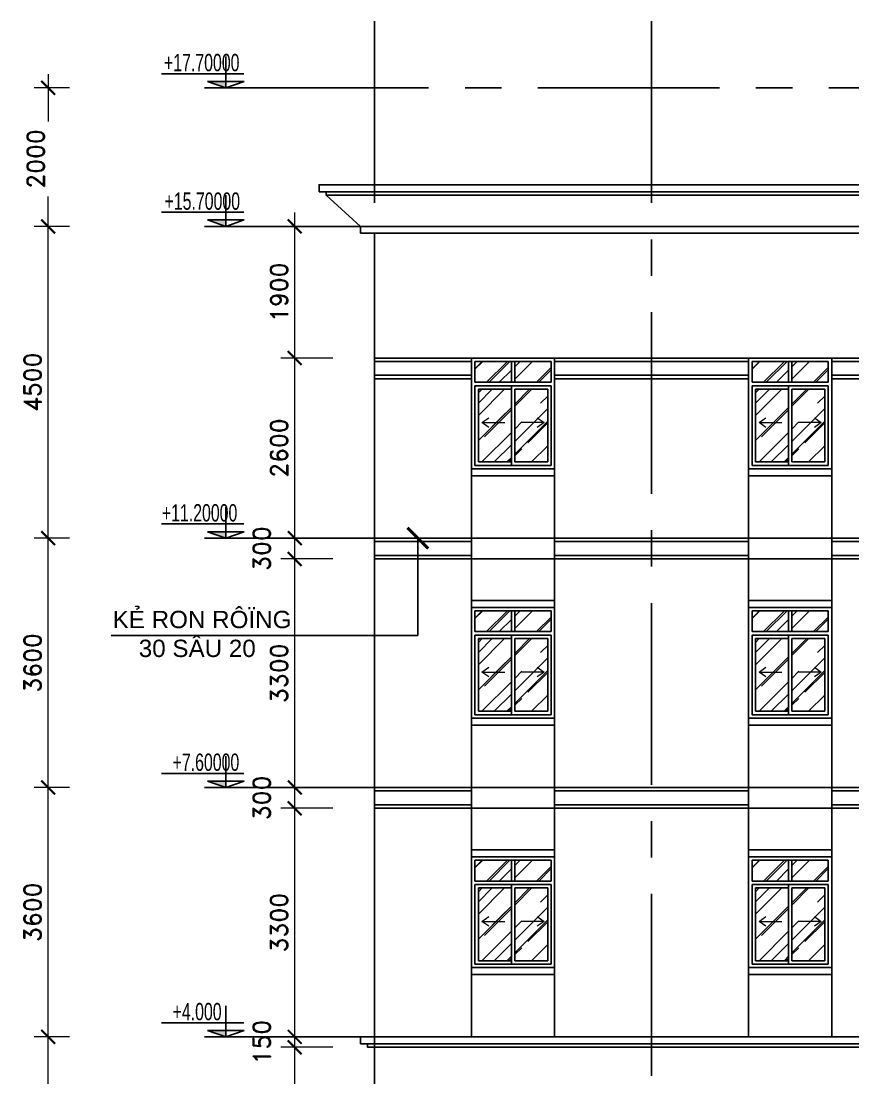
# Model space of a CAD drawing. Header units: inches. Extents: x 452443 to 881249, y 975131 to 1198310.
# Drawn here: x 555334 to 567340, y 1039919 to 1055174 of the extents above; entities that cross this region are included whole.
import ezdxf

# ---------------------------------------------------------------- set-up
doc = ezdxf.new("R2010")
doc.units = ezdxf.units.IN
doc.header["$LTSCALE"] = 3.5
doc.header["$MEASUREMENT"] = 0
doc.linetypes.add('CENTER', pattern=[2, 1.25, -0.25, 0.25, -0.25])
for name, color, linetype in [('DOOR-84', 84, 'Continuous'), ('GHICHU', 40, 'Continuous'), ('hatch vl', 4, 'Continuous'), ('Netthay_126', 126, 'Continuous'), ('text', 3, 'Continuous'), ('thuocdo', 3, 'Continuous'), ('Truc', 252, 'Continuous')]:
    doc.layers.add(name, color=color, linetype=linetype)
doc.styles.add('chu 1', font='VHELVEN0.TTF')
doc.styles.add('KICHTHUOC', font='VHELVCN0.TTF')
doc.styles.add('romand', font='romand.shx')
doc.dimstyles.new('TL100', dxfattribs={"dimscale": 100, "dimtxt": 2.5, "dimasz": 2, "dimexe": 2, "dimexo": 1, "dimgap": 1, "dimtad": 1, "dimdec": 0, "dimzin": 0, "dimdsep": 46, "dimtxsty": 'romand', "dimblk": 'ARCHTICK', "dimcen": 2, "dimdle": 2, "dimclrd": 256, "dimclre": 256, "dimclrt": 7, "dimadec": 0, "dimazin": 0, "dimtfac": 0.004, "dimtdec": 0, "dimtmove": 2, "dimatfit": 3, "dimfxl": 1, "dimtolj": 1, "dimtzin": 0, "dimlwd": 20, "dimlwe": 20, "dimarcsym": 1})
doc.dimstyles.new('TL20...', dxfattribs={"dimscale": 20, "dimtxt": 2.5, "dimasz": 2, "dimexe": 2, "dimexo": 2, "dimgap": 1, "dimtad": 1, "dimdec": 0, "dimzin": 0, "dimdsep": 46, "dimtxsty": 'chu 1', "dimblk": 'ARCHTICK', "dimcen": 2, "dimdle": 2, "dimclrd": 256, "dimclre": 256, "dimclrt": 256, "dimadec": 1, "dimazin": 0, "dimtfac": 1, "dimtdec": 0, "dimtix": 1, "dimtofl": 0, "dimtmove": 0, "dimatfit": 3, "dimldrblk": 'ARCHTICK', "dimfxl": 10, "dimfxlon": 1, "dimtolj": 1, "dimtzin": 0, "dimlwd": -1, "dimarcsym": 0})

# ---------------------------------------------------------------- blocks, each defined once
blk = doc.blocks.new('CD')
at = {"ltscale": 50}
blk.add_hatch(color=256, dxfattribs=at).paths.add_polyline_path([(0, 69), (0, 0), (197, 69)])
for p, q in [((0, 0), (0, 335)), ((-196, 152), (688, 152)), ((-227, 0), (227, 0)), ((0, 0), (-197, 69)), ((197, 69), (-197, 69)), ((0, 0), (197, 69))]:
    blk.add_line(p, q, dxfattribs=at)
at = {"layer": 'text', "style": 'KICHTHUOC', "width": 0.8}
blk.add_attdef('%%P0.000', (17, 179), '', height=150, dxfattribs=at)
blk = doc.blocks.new('_ArchTick')
at = {"color": 0, "linetype": 'ByBlock', "const_width": 0.15}
blk.add_lwpolyline([(-0.5, -0.5), (0.5, 0.5)], dxfattribs=at)
blk = doc.blocks.new('*D2265')
at = {"layer": 'DEFPOINTS', "lineweight": 20}
for p, q in [((555723, 1036310), (555723, 1040710)), ((556033, 1040510), (555523, 1040510)), ((556033, 1036510), (555523, 1036510))]:
    blk.add_line(p, q, dxfattribs=at)
at = {"layer": 'DEFPOINTS', "color": 0}
for p in [(555723, 1040510), (556133, 1040510), (556133, 1036510)]:
    blk.add_point(p, dxfattribs=at)
at = {"layer": 'DEFPOINTS', "lineweight": 20, "xscale": 200, "yscale": 200, "zscale": 200}
for p, rotation in [((555723, 1040510), 90), ((555723, 1036510), 270)]:
    blk.add_blockref('_ArchTick', p, dxfattribs=dict(at, rotation=rotation))
at = {"layer": 'DEFPOINTS', "color": 7, "insert": (555498, 1038510), "char_height": 250, "attachment_point": 5, "rotation": 90, "style": 'romand'}
blk.add_mtext('\\A1;4000', dxfattribs=at)
blk = doc.blocks.new('*D2266')
at = {"layer": 'DEFPOINTS', "lineweight": 20}
for p, q in [((555723, 1040310), (555723, 1044310)), ((556033, 1044110), (555523, 1044110)), ((556033, 1040510), (555523, 1040510))]:
    blk.add_line(p, q, dxfattribs=at)
at = {"layer": 'DEFPOINTS', "color": 0}
for p in [(555723, 1044110), (556133, 1044110), (556133, 1040510)]:
    blk.add_point(p, dxfattribs=at)
at = {"layer": 'DEFPOINTS', "lineweight": 20, "xscale": 200, "yscale": 200, "zscale": 200}
for p, rotation in [((555723, 1044110), 90), ((555723, 1040510), 270)]:
    blk.add_blockref('_ArchTick', p, dxfattribs=dict(at, rotation=rotation))
at = {"layer": 'DEFPOINTS', "color": 7, "insert": (555498, 1042310), "char_height": 250, "attachment_point": 5, "rotation": 90, "style": 'romand'}
blk.add_mtext('\\A1;3600', dxfattribs=at)
blk = doc.blocks.new('*D2267')
at = {"layer": 'DEFPOINTS', "lineweight": 20}
for p, q in [((555723, 1043910), (555723, 1047910)), ((556033, 1047710), (555523, 1047710)), ((556033, 1044110), (555523, 1044110))]:
    blk.add_line(p, q, dxfattribs=at)
at = {"layer": 'DEFPOINTS', "color": 0}
for p in [(555723, 1047710), (556133, 1047710), (556133, 1044110)]:
    blk.add_point(p, dxfattribs=at)
at = {"layer": 'DEFPOINTS', "lineweight": 20, "xscale": 200, "yscale": 200, "zscale": 200}
for p, rotation in [((555723, 1047710), 90), ((555723, 1044110), 270)]:
    blk.add_blockref('_ArchTick', p, dxfattribs=dict(at, rotation=rotation))
at = {"layer": 'DEFPOINTS', "color": 7, "insert": (555498, 1045910), "char_height": 250, "attachment_point": 5, "rotation": 90, "style": 'romand'}
blk.add_mtext('\\A1;3600', dxfattribs=at)
blk = doc.blocks.new('*D2268')
at = {"layer": 'DEFPOINTS', "lineweight": 20}
for p, q in [((555723, 1047510), (555723, 1052410)), ((556033, 1052210), (555523, 1052210)), ((556033, 1047710), (555523, 1047710))]:
    blk.add_line(p, q, dxfattribs=at)
at = {"layer": 'DEFPOINTS', "color": 0}
for p in [(555723, 1052210), (556133, 1052210), (556133, 1047710)]:
    blk.add_point(p, dxfattribs=at)
at = {"layer": 'DEFPOINTS', "lineweight": 20, "xscale": 200, "yscale": 200, "zscale": 200}
for p, rotation in [((555723, 1052210), 90), ((555723, 1047710), 270)]:
    blk.add_blockref('_ArchTick', p, dxfattribs=dict(at, rotation=rotation))
at = {"layer": 'DEFPOINTS', "color": 7, "insert": (555498, 1049960), "char_height": 250, "attachment_point": 5, "rotation": 90, "style": 'romand'}
blk.add_mtext('\\A1;4500', dxfattribs=at)
blk = doc.blocks.new('*D2269')
at = {"layer": 'DEFPOINTS', "lineweight": 20}
for p, q in [((555723, 1054410), (555723, 1053725)), ((556033, 1054210), (555523, 1054210)), ((555723, 1052010), (555723, 1052644)), ((556033, 1052210), (555523, 1052210))]:
    blk.add_line(p, q, dxfattribs=at)
at = {"layer": 'DEFPOINTS', "color": 0}
for p in [(555723, 1054210), (556133, 1054210), (556133, 1052210)]:
    blk.add_point(p, dxfattribs=at)
at = {"layer": 'DEFPOINTS', "lineweight": 20, "xscale": 200, "yscale": 200, "zscale": 200}
for p, rotation in [((555723, 1054210), 90), ((555723, 1052210), 270)]:
    blk.add_blockref('_ArchTick', p, dxfattribs=dict(at, rotation=rotation))
at = {"layer": 'DEFPOINTS', "color": 7, "insert": (555545, 1053184), "char_height": 250, "attachment_point": 5, "rotation": 90, "style": 'romand'}
blk.add_mtext('\\A1;2000', dxfattribs=at)
blk = doc.blocks.new('*D2361')
at = {"layer": 'DEFPOINTS', "color": 0}
for p in [(559283, 1040360), (559935, 1040360), (559935, 1036510)]:
    blk.add_point(p, dxfattribs=at)
at = {"layer": 'thuocdo', "linetype": 'Continuous', "lineweight": 20}
for p, q in [((559283, 1036310), (559283, 1040560)), ((559835, 1040360), (559083, 1040360)), ((559835, 1036510), (559083, 1036510))]:
    blk.add_line(p, q, dxfattribs=at)
at = {"layer": 'thuocdo', "lineweight": 20, "xscale": 200, "yscale": 200, "zscale": 200}
for p, rotation in [((559283, 1040360), 90), ((559283, 1036510), 270)]:
    blk.add_blockref('_ArchTick', p, dxfattribs=dict(at, rotation=rotation))
at = {"layer": 'thuocdo', "color": 7, "insert": (559058, 1038435), "char_height": 250, "attachment_point": 5, "rotation": 90, "style": 'romand'}
blk.add_mtext('\\A1;3850', dxfattribs=at)
blk = doc.blocks.new('*D2362')
at = {"layer": 'DEFPOINTS', "color": 0}
for p in [(559283, 1043810), (559935, 1043810), (559935, 1040510)]:
    blk.add_point(p, dxfattribs=at)
at = {"layer": 'thuocdo', "linetype": 'Continuous', "lineweight": 20}
for p, q in [((559283, 1040310), (559283, 1044010)), ((559835, 1043810), (559083, 1043810)), ((559835, 1040510), (559083, 1040510))]:
    blk.add_line(p, q, dxfattribs=at)
at = {"layer": 'thuocdo', "lineweight": 20, "xscale": 200, "yscale": 200, "zscale": 200}
for p, rotation in [((559283, 1043810), 90), ((559283, 1040510), 270)]:
    blk.add_blockref('_ArchTick', p, dxfattribs=dict(at, rotation=rotation))
at = {"layer": 'thuocdo', "color": 7, "insert": (559058, 1042160), "char_height": 250, "attachment_point": 5, "rotation": 90, "style": 'romand'}
blk.add_mtext('\\A1;3300', dxfattribs=at)
blk = doc.blocks.new('*D2363')
at = {"layer": 'DEFPOINTS', "color": 0}
for p in [(559283, 1044110), (559935, 1044110), (559935, 1043810)]:
    blk.add_point(p, dxfattribs=at)
at = {"layer": 'thuocdo', "linetype": 'Continuous', "lineweight": 20}
for p, q in [((559283, 1043610), (559283, 1044310)), ((559835, 1044110), (559083, 1044110)), ((559835, 1043810), (559083, 1043810))]:
    blk.add_line(p, q, dxfattribs=at)
at = {"layer": 'thuocdo', "lineweight": 20, "xscale": 200, "yscale": 200, "zscale": 200}
for p, rotation in [((559283, 1044110), 90), ((559283, 1043810), 270)]:
    blk.add_blockref('_ArchTick', p, dxfattribs=dict(at, rotation=rotation))
at = {"layer": 'thuocdo', "color": 7, "insert": (558808, 1043960), "char_height": 250, "attachment_point": 5, "rotation": 90, "style": 'romand'}
blk.add_mtext('\\A1;300', dxfattribs=at)
blk = doc.blocks.new('*D2364')
at = {"layer": 'DEFPOINTS', "color": 0}
for p in [(559283, 1047410), (559935, 1047410), (559935, 1044110)]:
    blk.add_point(p, dxfattribs=at)
at = {"layer": 'thuocdo', "linetype": 'Continuous', "lineweight": 20}
for p, q in [((559283, 1043910), (559283, 1047610)), ((559835, 1047410), (559083, 1047410)), ((559835, 1044110), (559083, 1044110))]:
    blk.add_line(p, q, dxfattribs=at)
at = {"layer": 'thuocdo', "lineweight": 20, "xscale": 200, "yscale": 200, "zscale": 200}
for p, rotation in [((559283, 1047410), 90), ((559283, 1044110), 270)]:
    blk.add_blockref('_ArchTick', p, dxfattribs=dict(at, rotation=rotation))
at = {"layer": 'thuocdo', "color": 7, "insert": (559058, 1045760), "char_height": 250, "attachment_point": 5, "rotation": 90, "style": 'romand'}
blk.add_mtext('\\A1;3300', dxfattribs=at)
blk = doc.blocks.new('*D2365')
at = {"layer": 'DEFPOINTS', "color": 0}
for p in [(559283, 1047710), (559935, 1047710), (559935, 1047410)]:
    blk.add_point(p, dxfattribs=at)
at = {"layer": 'thuocdo', "linetype": 'Continuous', "lineweight": 20}
for p, q in [((559283, 1047210), (559283, 1047910)), ((559835, 1047710), (559083, 1047710)), ((559835, 1047410), (559083, 1047410))]:
    blk.add_line(p, q, dxfattribs=at)
at = {"layer": 'thuocdo', "lineweight": 20, "xscale": 200, "yscale": 200, "zscale": 200}
for p, rotation in [((559283, 1047710), 90), ((559283, 1047410), 270)]:
    blk.add_blockref('_ArchTick', p, dxfattribs=dict(at, rotation=rotation))
at = {"layer": 'thuocdo', "color": 7, "insert": (558808, 1047560), "char_height": 250, "attachment_point": 5, "rotation": 90, "style": 'romand'}
blk.add_mtext('\\A1;300', dxfattribs=at)
blk = doc.blocks.new('*D2366')
at = {"layer": 'DEFPOINTS', "color": 0}
for p in [(559283, 1050310), (559935, 1050310), (559935, 1047710)]:
    blk.add_point(p, dxfattribs=at)
at = {"layer": 'thuocdo', "linetype": 'Continuous', "lineweight": 20}
for p, q in [((559283, 1047510), (559283, 1050510)), ((559835, 1050310), (559083, 1050310)), ((559835, 1047710), (559083, 1047710))]:
    blk.add_line(p, q, dxfattribs=at)
at = {"layer": 'thuocdo', "lineweight": 20, "xscale": 200, "yscale": 200, "zscale": 200}
for p, rotation in [((559283, 1050310), 90), ((559283, 1047710), 270)]:
    blk.add_blockref('_ArchTick', p, dxfattribs=dict(at, rotation=rotation))
at = {"layer": 'thuocdo', "color": 7, "insert": (559058, 1049010), "char_height": 250, "attachment_point": 5, "rotation": 90, "style": 'romand'}
blk.add_mtext('\\A1;2600', dxfattribs=at)
blk = doc.blocks.new('*D2367')
at = {"layer": 'DEFPOINTS', "color": 0}
for p in [(559283, 1052210), (559935, 1052210), (559935, 1050310)]:
    blk.add_point(p, dxfattribs=at)
at = {"layer": 'thuocdo', "linetype": 'Continuous', "lineweight": 20}
for p, q in [((559283, 1050110), (559283, 1052410)), ((559835, 1052210), (559083, 1052210)), ((559835, 1050310), (559083, 1050310))]:
    blk.add_line(p, q, dxfattribs=at)
at = {"layer": 'thuocdo', "lineweight": 20, "xscale": 200, "yscale": 200, "zscale": 200}
for p, rotation in [((559283, 1052210), 90), ((559283, 1050310), 270)]:
    blk.add_blockref('_ArchTick', p, dxfattribs=dict(at, rotation=rotation))
at = {"layer": 'thuocdo', "color": 7, "insert": (559058, 1051260), "char_height": 250, "attachment_point": 5, "rotation": 90, "style": 'romand'}
blk.add_mtext('\\A1;1900', dxfattribs=at)
blk = doc.blocks.new('*D2610')
at = {"layer": 'DEFPOINTS', "color": 0}
for p in [(559283, 1040510), (559735, 1040510), (559935, 1040360)]:
    blk.add_point(p, dxfattribs=at)
at = {"layer": 'thuocdo', "linetype": 'Continuous', "lineweight": 20}
for p, q in [((559635, 1040510), (559083, 1040510)), ((559283, 1040360), (559283, 1040510)), ((559835, 1040360), (559083, 1040360))]:
    blk.add_line(p, q, dxfattribs=at)
at = {"layer": 'thuocdo', "color": 7, "insert": (558808, 1040435), "char_height": 250, "attachment_point": 5, "rotation": 90, "style": 'romand'}
blk.add_mtext('\\A1;150', dxfattribs=at)

msp = doc.modelspace()

# ---------------------------------------------------------------- hatches: boundary and pattern name
at = {"layer": 'hatch vl'}
h = msp.add_hatch(dxfattribs=at)
h.set_pattern_fill('AR-RROOF', color=256, scale=15, angle=45)
h.set_pattern_definition([(45, (943565.84, 1883357.13), (323.28922, 862.10459), [5715, -762, 1905, -381]), (45, (943789.44, 1883850.15), (-627.7199, 88.90454), [1143, -125.73, 2286, -285.75]), (45, (943471.54, 1883720.83), (1220.41681, 1581.4231), [3048, -533.4, 1524, -381])])
h.paths.add_polyline_path([(561934.9, 1048810.4), (562409.9, 1048810.4), (562409.9, 1049860.4), (561934.9, 1049860.4)])
h.paths.add_polyline_path([(562459.9, 1048810.4), (562934.9, 1048810.4), (562934.9, 1049860.4), (562459.9, 1049860.4)])
h.paths.add_polyline_path([(562409.9, 1049960.4), (562409.9, 1050260.4), (561884.9, 1050260.4), (561884.9, 1049960.4)])
h.paths.add_polyline_path([(562459.9, 1050260.4), (562459.9, 1049960.4), (562984.9, 1049960.4), (562984.9, 1050260.4)])
h = msp.add_hatch(dxfattribs=at)
h.set_pattern_fill('AR-RROOF', color=256, scale=15, angle=45)
h.set_pattern_definition([(45, (947565.84, 1883357.13), (323.28922, 862.10459), [5715, -762, 1905, -381]), (45, (947789.44, 1883850.15), (-627.7199, 88.90454), [1143, -125.73, 2286, -285.75]), (45, (947471.54, 1883720.83), (1220.41681, 1581.4231), [3048, -533.4, 1524, -381])])
h.paths.add_polyline_path([(565934.9, 1048810.4), (566409.9, 1048810.4), (566409.9, 1049860.4), (565934.9, 1049860.4)])
h.paths.add_polyline_path([(566459.9, 1048810.4), (566934.9, 1048810.4), (566934.9, 1049860.4), (566459.9, 1049860.4)])
h.paths.add_polyline_path([(566409.9, 1049960.4), (566409.9, 1050260.4), (565884.9, 1050260.4), (565884.9, 1049960.4)])
h.paths.add_polyline_path([(566459.9, 1050260.4), (566459.9, 1049960.4), (566984.9, 1049960.4), (566984.9, 1050260.4)])
h = msp.add_hatch(dxfattribs=at)
h.set_pattern_fill('AR-RROOF', color=256, scale=15, angle=45)
h.set_pattern_definition([(45, (943565.84, 1879757.13), (323.28922, 862.10459), [5715, -762, 1905, -381]), (45, (943789.44, 1880250.15), (-627.7199, 88.90454), [1143, -125.73, 2286, -285.75]), (45, (943471.54, 1880120.83), (1220.41681, 1581.4231), [3048, -533.4, 1524, -381])])
h.paths.add_polyline_path([(561934.9, 1045210.4), (562409.9, 1045210.4), (562409.9, 1046260.4), (561934.9, 1046260.4)])
h.paths.add_polyline_path([(562459.9, 1045210.4), (562934.9, 1045210.4), (562934.9, 1046260.4), (562459.9, 1046260.4)])
h.paths.add_polyline_path([(562409.9, 1046360.4), (562409.9, 1046660.4), (561884.9, 1046660.4), (561884.9, 1046360.4)])
h.paths.add_polyline_path([(562459.9, 1046660.4), (562459.9, 1046360.4), (562984.9, 1046360.4), (562984.9, 1046660.4)])
h = msp.add_hatch(dxfattribs=at)
h.set_pattern_fill('AR-RROOF', color=256, scale=15, angle=45)
h.set_pattern_definition([(45, (947565.84, 1879757.13), (323.28922, 862.10459), [5715, -762, 1905, -381]), (45, (947789.44, 1880250.15), (-627.7199, 88.90454), [1143, -125.73, 2286, -285.75]), (45, (947471.54, 1880120.83), (1220.41681, 1581.4231), [3048, -533.4, 1524, -381])])
h.paths.add_polyline_path([(565934.9, 1045210.4), (566409.9, 1045210.4), (566409.9, 1046260.4), (565934.9, 1046260.4)])
h.paths.add_polyline_path([(566459.9, 1045210.4), (566934.9, 1045210.4), (566934.9, 1046260.4), (566459.9, 1046260.4)])
h.paths.add_polyline_path([(566409.9, 1046360.4), (566409.9, 1046660.4), (565884.9, 1046660.4), (565884.9, 1046360.4)])
h.paths.add_polyline_path([(566459.9, 1046660.4), (566459.9, 1046360.4), (566984.9, 1046360.4), (566984.9, 1046660.4)])
h = msp.add_hatch(dxfattribs=at)
h.set_pattern_fill('AR-RROOF', color=256, scale=15, angle=45)
h.set_pattern_definition([(45, (943565.84, 1876157.13), (323.28922, 862.10459), [5715, -762, 1905, -381]), (45, (943789.44, 1876650.15), (-627.7199, 88.90454), [1143, -125.73, 2286, -285.75]), (45, (943471.54, 1876520.83), (1220.41681, 1581.4231), [3048, -533.4, 1524, -381])])
h.paths.add_polyline_path([(561934.9, 1041610.4), (562409.9, 1041610.4), (562409.9, 1042660.4), (561934.9, 1042660.4)])
h.paths.add_polyline_path([(562459.9, 1041610.4), (562934.9, 1041610.4), (562934.9, 1042660.4), (562459.9, 1042660.4)])
h.paths.add_polyline_path([(562409.9, 1042760.4), (562409.9, 1043060.4), (561884.9, 1043060.4), (561884.9, 1042760.4)])
h.paths.add_polyline_path([(562459.9, 1043060.4), (562459.9, 1042760.4), (562984.9, 1042760.4), (562984.9, 1043060.4)])
h = msp.add_hatch(dxfattribs=at)
h.set_pattern_fill('AR-RROOF', color=256, scale=15, angle=45)
h.set_pattern_definition([(45, (947565.84, 1876157.13), (323.28922, 862.10459), [5715, -762, 1905, -381]), (45, (947789.44, 1876650.15), (-627.7199, 88.90454), [1143, -125.73, 2286, -285.75]), (45, (947471.54, 1876520.83), (1220.41681, 1581.4231), [3048, -533.4, 1524, -381])])
h.paths.add_polyline_path([(565934.9, 1041610.4), (566409.9, 1041610.4), (566409.9, 1042660.4), (565934.9, 1042660.4)])
h.paths.add_polyline_path([(566459.9, 1041610.4), (566934.9, 1041610.4), (566934.9, 1042660.4), (566459.9, 1042660.4)])
h.paths.add_polyline_path([(566409.9, 1042760.4), (566409.9, 1043060.4), (565884.9, 1043060.4), (565884.9, 1042760.4)])
h.paths.add_polyline_path([(566459.9, 1043060.4), (566459.9, 1042760.4), (566984.9, 1042760.4), (566984.9, 1043060.4)])

# ---------------------------------------------------------------- linework, layer by layer
at = {"layer": 'DOOR-84'}
for p, q in [((561834.9, 1048710.4), (561834.9, 1050310.4)), ((561834.9, 1050310.4), (563034.9, 1050310.4)), ((565834.9, 1048710.4), (565834.9, 1050310.4)), ((565834.9, 1050310.4), (567034.9, 1050310.4)), ((561884.9, 1049960.4), (561884.9, 1050260.4)), ((561884.9, 1050260.4), (562984.9, 1050260.4)), ((562984.9, 1050260.4), (562984.9, 1049960.4)), ((565884.9, 1049960.4), (565884.9, 1050260.4)), ((565884.9, 1050260.4), (566984.9, 1050260.4)), ((566984.9, 1050260.4), (566984.9, 1049960.4)), ((561884.9, 1049960.4), (562984.9, 1049960.4)), ((561884.9, 1048760.4), (561884.9, 1049910.4)), ((561884.9, 1049910.4), (562984.9, 1049910.4)), ((561934.9, 1048810.4), (561934.9, 1049860.4)), ((561934.9, 1049860.4), (562409.9, 1049860.4)), ((562459.9, 1049860.4), (562934.9, 1049860.4)), ((562934.9, 1049860.4), (562934.9, 1048810.4)), ((562984.9, 1049910.4), (562984.9, 1048760.4)), ((565884.9, 1049960.4), (566984.9, 1049960.4)), ((565884.9, 1048760.4), (565884.9, 1049910.4)), ((565884.9, 1049910.4), (566984.9, 1049910.4)), ((565934.9, 1048810.4), (565934.9, 1049860.4)), ((565934.9, 1049860.4), (566409.9, 1049860.4)), ((566459.9, 1049860.4), (566934.9, 1049860.4)), ((566934.9, 1049860.4), (566934.9, 1048810.4)), ((566984.9, 1049910.4), (566984.9, 1048760.4)), ((562409.9, 1048810.4), (561934.9, 1048810.4)), ((562934.9, 1048810.4), (562459.9, 1048810.4)), ((566409.9, 1048810.4), (565934.9, 1048810.4)), ((566934.9, 1048810.4), (566459.9, 1048810.4)), ((563034.9, 1048710.4), (561834.9, 1048710.4)), ((562984.9, 1048760.4), (561884.9, 1048760.4)), ((567034.9, 1048710.4), (565834.9, 1048710.4)), ((566984.9, 1048760.4), (565884.9, 1048760.4)), ((561834.9, 1045110.4), (561834.9, 1046710.4)), ((561834.9, 1046710.4), (563034.9, 1046710.4)), ((561884.9, 1046360.4), (561884.9, 1046660.4)), ((561884.9, 1046660.4), (562984.9, 1046660.4)), ((562984.9, 1046660.4), (562984.9, 1046360.4)), ((565834.9, 1045110.4), (565834.9, 1046710.4)), ((565834.9, 1046710.4), (567034.9, 1046710.4)), ((565884.9, 1046360.4), (565884.9, 1046660.4)), ((565884.9, 1046660.4), (566984.9, 1046660.4)), ((566984.9, 1046660.4), (566984.9, 1046360.4)), ((561884.9, 1046360.4), (562984.9, 1046360.4)), ((565884.9, 1046360.4), (566984.9, 1046360.4)), ((561884.9, 1045160.4), (561884.9, 1046310.4)), ((561884.9, 1046310.4), (562984.9, 1046310.4)), ((561934.9, 1045210.4), (561934.9, 1046260.4)), ((561934.9, 1046260.4), (562409.9, 1046260.4)), ((562459.9, 1046260.4), (562934.9, 1046260.4)), ((562934.9, 1046260.4), (562934.9, 1045210.4)), ((562984.9, 1046310.4), (562984.9, 1045160.4)), ((565884.9, 1045160.4), (565884.9, 1046310.4)), ((565884.9, 1046310.4), (566984.9, 1046310.4)), ((565934.9, 1045210.4), (565934.9, 1046260.4)), ((565934.9, 1046260.4), (566409.9, 1046260.4)), ((566459.9, 1046260.4), (566934.9, 1046260.4)), ((566934.9, 1046260.4), (566934.9, 1045210.4)), ((566984.9, 1046310.4), (566984.9, 1045160.4)), ((562984.9, 1045160.4), (561884.9, 1045160.4)), ((562409.9, 1045210.4), (561934.9, 1045210.4)), ((562934.9, 1045210.4), (562459.9, 1045210.4)), ((566984.9, 1045160.4), (565884.9, 1045160.4)), ((566409.9, 1045210.4), (565934.9, 1045210.4)), ((566934.9, 1045210.4), (566459.9, 1045210.4)), ((563034.9, 1045110.4), (561834.9, 1045110.4)), ((567034.9, 1045110.4), (565834.9, 1045110.4)), ((561834.9, 1041510.4), (561834.9, 1043110.4)), ((561834.9, 1043110.4), (563034.9, 1043110.4)), ((561884.9, 1042760.4), (561884.9, 1043060.4)), ((561884.9, 1043060.4), (562984.9, 1043060.4)), ((562984.9, 1043060.4), (562984.9, 1042760.4)), ((565834.9, 1041510.4), (565834.9, 1043110.4)), ((565834.9, 1043110.4), (567034.9, 1043110.4)), ((565884.9, 1042760.4), (565884.9, 1043060.4)), ((565884.9, 1043060.4), (566984.9, 1043060.4)), ((566984.9, 1043060.4), (566984.9, 1042760.4)), ((561884.9, 1042760.4), (562984.9, 1042760.4)), ((561884.9, 1041560.4), (561884.9, 1042710.4)), ((561884.9, 1042710.4), (562984.9, 1042710.4)), ((562984.9, 1042710.4), (562984.9, 1041560.4)), ((565884.9, 1042760.4), (566984.9, 1042760.4)), ((565884.9, 1041560.4), (565884.9, 1042710.4)), ((565884.9, 1042710.4), (566984.9, 1042710.4)), ((566984.9, 1042710.4), (566984.9, 1041560.4)), ((561934.9, 1041610.4), (561934.9, 1042660.4)), ((561934.9, 1042660.4), (562409.9, 1042660.4)), ((562459.9, 1042660.4), (562934.9, 1042660.4)), ((562934.9, 1042660.4), (562934.9, 1041610.4)), ((565934.9, 1041610.4), (565934.9, 1042660.4)), ((565934.9, 1042660.4), (566409.9, 1042660.4)), ((566459.9, 1042660.4), (566934.9, 1042660.4)), ((566934.9, 1042660.4), (566934.9, 1041610.4)), ((562409.9, 1041610.4), (561934.9, 1041610.4)), ((562934.9, 1041610.4), (562459.9, 1041610.4)), ((566409.9, 1041610.4), (565934.9, 1041610.4)), ((566934.9, 1041610.4), (566459.9, 1041610.4)), ((563034.9, 1041510.4), (561834.9, 1041510.4)), ((562984.9, 1041560.4), (561884.9, 1041560.4)), ((567034.9, 1041510.4), (565834.9, 1041510.4)), ((566984.9, 1041560.4), (565884.9, 1041560.4))]:
    msp.add_line(p, q, dxfattribs=at)
for points in [[(563034.9, 1050310.4), (563034.9, 1048710.4)], [(567034.9, 1050310.4), (567034.9, 1048710.4)], [(562409.9, 1050260.4), (562409.9, 1049960.4)], [(562459.9, 1050260.4), (562459.9, 1049960.4)], [(566409.9, 1050260.4), (566409.9, 1049960.4)], [(566459.9, 1050260.4), (566459.9, 1049960.4)], [(562409.9, 1049910.4), (562409.9, 1048760.4)], [(562459.9, 1049860.4), (562459.9, 1048810.4)], [(566409.9, 1049910.4), (566409.9, 1048760.4)], [(566459.9, 1049860.4), (566459.9, 1048810.4)], [(562409.9, 1046660.4), (562409.9, 1046360.4)], [(562459.9, 1046660.4), (562459.9, 1046360.4)], [(563034.9, 1046710.4), (563034.9, 1045110.4)], [(566409.9, 1046660.4), (566409.9, 1046360.4)], [(566459.9, 1046660.4), (566459.9, 1046360.4)], [(567034.9, 1046710.4), (567034.9, 1045110.4)], [(562409.9, 1046310.4), (562409.9, 1045160.4)], [(562459.9, 1046260.4), (562459.9, 1045210.4)], [(566409.9, 1046310.4), (566409.9, 1045160.4)], [(566459.9, 1046260.4), (566459.9, 1045210.4)], [(562409.9, 1043060.4), (562409.9, 1042760.4)], [(562459.9, 1043060.4), (562459.9, 1042760.4)], [(563034.9, 1043110.4), (563034.9, 1041510.4)], [(566409.9, 1043060.4), (566409.9, 1042760.4)], [(566459.9, 1043060.4), (566459.9, 1042760.4)], [(567034.9, 1043110.4), (567034.9, 1041510.4)], [(562409.9, 1042710.4), (562409.9, 1041560.4)], [(566409.9, 1042710.4), (566409.9, 1041560.4)], [(562459.9, 1042660.4), (562459.9, 1041610.4)], [(566459.9, 1042660.4), (566459.9, 1041610.4)]]:
    msp.add_lwpolyline(points, dxfattribs=at)
at = {"layer": 'hatch vl'}
for points in [[(561834.9, 1050310.4), (560434.9, 1050310.4)], [(565834.9, 1050310.4), (563034.9, 1050310.4)], [(568384.9, 1050310.4), (567034.9, 1050310.4)], [(561834.9, 1050260.4), (560434.9, 1050260.4)], [(565834.9, 1050260.4), (563034.9, 1050260.4)], [(568384.9, 1050260.4), (567034.9, 1050260.4)], [(561834.9, 1050060.4), (560434.9, 1050060.4)], [(561834.9, 1050010.4), (560434.9, 1050010.4)], [(565834.9, 1050060.4), (563034.9, 1050060.4)], [(565834.9, 1050010.4), (563034.9, 1050010.4)], [(568384.9, 1050060.4), (567034.9, 1050060.4)], [(568384.9, 1050010.4), (567034.9, 1050010.4)], [(561834.9, 1047710.4), (560434.9, 1047710.4)], [(565834.9, 1047710.4), (563034.9, 1047710.4)], [(571584.5, 1047710.4), (567034.9, 1047710.4)], [(561834.9, 1047660.4), (560434.9, 1047660.4)], [(565834.9, 1047660.4), (563034.9, 1047660.4)], [(571584.5, 1047660.4), (567034.9, 1047660.4)], [(561834.9, 1047460.4), (560434.9, 1047460.4)], [(561834.9, 1047410.4), (560434.9, 1047410.4)], [(565834.9, 1047460.4), (563034.9, 1047460.4)], [(565834.9, 1047410.4), (563034.9, 1047410.4)], [(571584.5, 1047460.4), (567034.9, 1047460.4)], [(571584.5, 1047410.4), (567034.9, 1047410.4)], [(561834.9, 1044110.4), (560434.9, 1044110.4)], [(561834.9, 1044060.4), (560434.9, 1044060.4)], [(565834.9, 1044110.4), (563034.9, 1044110.4)], [(565834.9, 1044060.4), (563034.9, 1044060.4)], [(571584.5, 1044110.4), (567034.9, 1044110.4)], [(571584.5, 1044060.4), (567034.9, 1044060.4)], [(561834.9, 1043860.4), (560434.9, 1043860.4)], [(561834.9, 1043810.4), (560434.9, 1043810.4)], [(565834.9, 1043860.4), (563034.9, 1043860.4)], [(565834.9, 1043810.4), (563034.9, 1043810.4)], [(571584.5, 1043860.4), (567034.9, 1043860.4)], [(571584.5, 1043810.4), (567034.9, 1043810.4)]]:
    msp.add_lwpolyline(points, dxfattribs=at)
at = {"layer": 'Netthay_126'}
for p, q in [((569634.9, 1052710.4), (559634.9, 1052710.4)), ((559734.9, 1052710.4), (559734.9, 1052660.4)), ((569634.9, 1052660.4), (559734.9, 1052660.4))]:
    msp.add_line(p, q, dxfattribs=at)
for points in [[(569634.9, 1052810.4), (559634.9, 1052810.4), (559634.9, 1052710.4)], [(559734.9, 1052660.4), (560234.9, 1052210.4), (560234.9, 1052110.4)], [(560234.9, 1052210.4), (569634.9, 1052210.4)], [(560234.9, 1052110.4), (569634.9, 1052110.4)], [(560434.9, 1040510.4), (560434.9, 1052110.4)], [(561834.9, 1050310.4), (561834.9, 1040510.4)], [(563034.9, 1050310.4), (563034.9, 1040510.4)], [(565834.9, 1050310.4), (565834.9, 1040510.4)], [(567034.9, 1050310.4), (567034.9, 1040510.4)], [(561834.9, 1048710.4), (563034.9, 1048710.4)], [(565834.9, 1048710.4), (567034.9, 1048710.4)], [(561834.9, 1048610.4), (563034.9, 1048610.4)], [(565834.9, 1048610.4), (567034.9, 1048610.4)], [(561834.9, 1047710.4), (563034.9, 1047710.4)], [(565834.9, 1047710.4), (567034.9, 1047710.4)], [(561834.9, 1047410.4), (563034.9, 1047410.4)], [(565834.9, 1047410.4), (567034.9, 1047410.4)], [(561834.9, 1046810.4), (563034.9, 1046810.4)], [(565834.9, 1046810.4), (567034.9, 1046810.4)], [(561834.9, 1046710.4), (563034.9, 1046710.4)], [(565834.9, 1046710.4), (567034.9, 1046710.4)], [(561834.9, 1045110.4), (563034.9, 1045110.4)], [(561834.9, 1045010.4), (563034.9, 1045010.4)], [(565834.9, 1045110.4), (567034.9, 1045110.4)], [(565834.9, 1045010.4), (567034.9, 1045010.4)], [(561834.9, 1044110.4), (563034.9, 1044110.4)], [(565834.9, 1044110.4), (567034.9, 1044110.4)], [(561834.9, 1043810.4), (563034.9, 1043810.4)], [(565834.9, 1043810.4), (567034.9, 1043810.4)], [(561834.9, 1043210.4), (563034.9, 1043210.4)], [(565834.9, 1043210.4), (567034.9, 1043210.4)], [(561834.9, 1043110.4), (563034.9, 1043110.4)], [(565834.9, 1043110.4), (567034.9, 1043110.4)], [(561834.9, 1041510.4), (563034.9, 1041510.4)], [(565834.9, 1041510.4), (567034.9, 1041510.4)], [(561834.9, 1041410.4), (563034.9, 1041410.4)], [(565834.9, 1041410.4), (567034.9, 1041410.4)], [(560434.9, 1040510.4), (560234.9, 1040510.4), (560234.9, 1040410.4), (560334.9, 1040410.4), (560334.9, 1040360.4), (560434.9, 1040360.4)], [(560334.9, 1040410.4), (568384.9, 1040410.4)], [(560434.9, 1040510.4), (568384.9, 1040510.4)], [(560434.9, 1036510.4), (560434.9, 1040360.4)], [(560434.9, 1040360.4), (568384.9, 1040360.4)]]:
    msp.add_lwpolyline(points, dxfattribs=at)
at = {"layer": 'Truc', "linetype": 'CENTER', "ltscale": 600}
for points in [[(560434.9, 1055173.5), (560434.9, 1032476.1)], [(564434.9, 1055173.5), (564434.9, 1032476.1)], [(558591.5, 1054210.4), (592145.6, 1054210.4)], [(558591.5, 1052210.4), (592145.6, 1052210.4)], [(558591.5, 1047710.4), (592145.6, 1047710.4)], [(558591.5, 1044110.4), (592145.6, 1044110.4)], [(558591.5, 1040510.4), (592145.6, 1040510.4)]]:
    msp.add_lwpolyline(points, dxfattribs=at)

# ---------------------------------------------------------------- block references
at = {"layer": 'GHICHU', "ltscale": 10}
ref = msp.add_blockref('CD', (558286.7, 1054210.4), dxfattribs=dict(at, xscale=-1.344000000273809, yscale=1.343999999458902, zscale=1.344))
ref.add_attrib('%%P0.000', '+17.70000', (557396, 1054450.5), dxfattribs={"layer": 'text', "height": 250, "style": 'KICHTHUOC', "width": 0.8})
ref = msp.add_blockref('CD', (558286.7, 1052210.4), dxfattribs=dict(at, xscale=-1.344000000273809, yscale=1.343999999458902, zscale=1.344))
ref.add_attrib('%%P0.000', '+15.70000', (557404.2, 1052450.5), dxfattribs={"layer": 'text', "height": 250, "style": 'KICHTHUOC', "width": 0.8})
ref = msp.add_blockref('CD', (558286.7, 1047710.4), dxfattribs=dict(at, xscale=-1.344000000273809, yscale=1.343999999458902, zscale=1.344))
ref.add_attrib('%%P0.000', '+11.20000', (557365, 1047950.5), dxfattribs={"layer": 'text', "height": 250, "style": 'KICHTHUOC', "width": 0.8})
ref = msp.add_blockref('CD', (558286.7, 1044110.4), dxfattribs=dict(at, xscale=-1.344000000273809, yscale=1.343999999458902, zscale=1.344))
ref.add_attrib('%%P0.000', '+7.60000', (557520.4, 1044350.5), dxfattribs={"layer": 'text', "height": 250, "style": 'KICHTHUOC', "width": 0.8})
ref = msp.add_blockref('CD', (558286.7, 1040510.4), dxfattribs=dict(at, xscale=-1.344000000273809, yscale=1.343999999458902, zscale=1.344))
ref.add_attrib('%%P0.000', '+4.000', (557520.4, 1040750.5), dxfattribs={"layer": 'text', "height": 250, "style": 'KICHTHUOC', "width": 0.8})

# ---------------------------------------------------------------- texts
at = {"insert": (556603.1, 1046325.5), "char_height": 250, "width": 2641.315, "attachment_point": 4, "style": 'chu 1'}
msp.add_mtext('{\\W0.533771; }KEÛ RON ROÂÏNG \\P{\\W4.41812; }30 SAÂU 20', dxfattribs=at)

# ---------------------------------------------------------------- dimensions: what is measured, and where the dimension line sits
at = {"layer": 'DEFPOINTS'}
dim = msp.add_linear_dim(base=(555722.8, 1054210.4), p1=(556133.2, 1052210.4), p2=(556133.2, 1054210.4), angle=90, dimstyle='TL100', override={"dimfxl": 10, "dimarcsym": 1}, dxfattribs=at)
dim.commit()
dim.dimension.update_dxf_attribs({"geometry": '*D2269', "text_midpoint": (555545.1, 1053184.5), "dimtype": 160})
for base, p1, p2, picture, middle in [((555722.8, 1052210.4), (556133.2, 1047710.4), (556133.2, 1052210.4), '*D2268', (555497.8, 1049960.4)), ((555722.8, 1047710.4), (556133.2, 1044110.4), (556133.2, 1047710.4), '*D2267', (555497.8, 1045910.4)), ((555722.8, 1044110.4), (556133.2, 1040510.4), (556133.2, 1044110.4), '*D2266', (555497.8, 1042310.4)), ((555722.8, 1040510.4), (556133.2, 1036510.4), (556133.2, 1040510.4), '*D2265', (555497.8, 1038510.4))]:
    dim = msp.add_linear_dim(base=base, p1=p1, p2=p2, angle=90, dimstyle='TL100', override={"dimfxl": 10, "dimarcsym": 1}, dxfattribs=at)
    dim.commit()
    dim.dimension.update_dxf_attribs({"geometry": picture, "text_midpoint": middle})
at = {"layer": 'thuocdo'}
for base, p1, p2, picture, middle in [((559282.8, 1052210.4), (559934.9, 1050310.4), (559934.9, 1052210.4), '*D2367', (559057.8, 1051260.4)), ((559282.8, 1050310.4), (559934.9, 1047710.4), (559934.9, 1050310.4), '*D2366', (559057.8, 1049010.4)), ((559282.8, 1047710.4), (559934.9, 1047410.4), (559934.9, 1047710.4), '*D2365', (558807.8, 1047560.4)), ((559282.8, 1047410.4), (559934.9, 1044110.4), (559934.9, 1047410.4), '*D2364', (559057.8, 1045760.4)), ((559282.8, 1044110.4), (559934.9, 1043810.4), (559934.9, 1044110.4), '*D2363', (558807.8, 1043960.4)), ((559282.8, 1043810.4), (559934.9, 1040510.4), (559934.9, 1043810.4), '*D2362', (559057.8, 1042160.4)), ((559282.8, 1040510.4), (559934.9, 1040360.4), (559734.9, 1040510.4), '*D2610', (558807.8, 1040435.4)), ((559282.8, 1040360.4), (559934.9, 1036510.4), (559934.9, 1040360.4), '*D2361', (559057.8, 1038435.4))]:
    dim = msp.add_linear_dim(base=base, p1=p1, p2=p2, angle=90, dimstyle='TL100', dxfattribs=at)
    dim.commit()
    dim.dimension.update_dxf_attribs({"geometry": picture, "text_midpoint": middle})

# ---------------------------------------------------------------- leaders
msp.add_leader([(561060.4, 1047710.4), (561060.4, 1046303.3), (556631.3, 1046303.3)], dimstyle='TL20...', override={"dimasz": 15, "dimgap": 1, "dimtad": 0, "dimfxl": 7})
at = {"layer": 'DOOR-84'}
for points in [[(561985.7, 1049377.6), (562316, 1049377.6)], [(562884, 1049377.6), (562553.7, 1049377.6)], [(565985.7, 1049377.6), (566316, 1049377.6)], [(566884, 1049377.6), (566553.7, 1049377.6)], [(561985.7, 1045777.6), (562316, 1045777.6)], [(562884, 1045777.6), (562553.7, 1045777.6)], [(565985.7, 1045777.6), (566316, 1045777.6)], [(566884, 1045777.6), (566553.7, 1045777.6)], [(561985.7, 1042177.6), (562316, 1042177.6)], [(562884, 1042177.6), (562553.7, 1042177.6)], [(565985.7, 1042177.6), (566316, 1042177.6)], [(566884, 1042177.6), (566553.7, 1042177.6)]]:
    msp.add_leader(points, dimstyle='TL100', override={"dimasz": 1, "dimtad": 0, "dimldrblk": 'Open90', "dimarcsym": 1}, dxfattribs=at)

doc.saveas('drawing.dxf')
